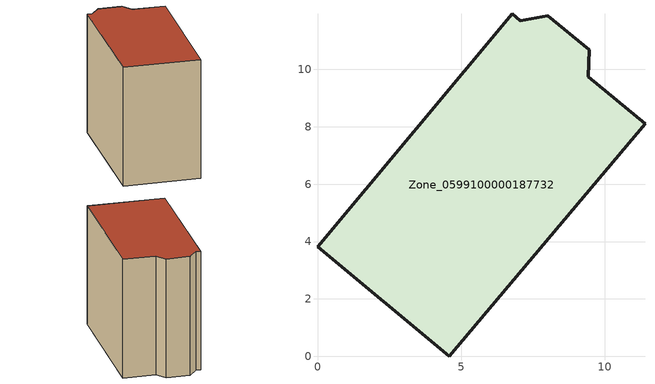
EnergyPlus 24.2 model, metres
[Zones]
Zone_0599100000187732
 floor ground (C_G): 11.41,8.1 4.59,0 0,3.81 6.78,11.94 7.07,11.7 8.02,11.86 9.46,10.68 9.44,9.74 z0
 wall outside (C_F): 4.59,0 11.41,8.1 9.44,9.74 9.46,10.68 8.02,11.86 7.07,11.7 6.78,11.94 0,3.81 4.59,0 z0:9.58
 roof outside (C_R): 8.02,11.86 7.07,11.7 6.78,11.94 0,3.81 4.59,0 11.41,8.1 9.44,9.74 9.46,10.68 z9.58
[BUILDING]
Pand.0599100000187732: North Axis=0; Terrain=City; Loads Convergence Tolerance Value=0.04; Temperature Convergence Tolerance Value=0.4; Solar Distribution=FullExterior; Maximum Number of Warmup Days=25; Minimum Number of Warmup Days=1
[Site:Location]
Rotterdam.The.Hague.AP_ZH_NLD Design_Conditions: Latitude=51.96; Longitude=4.45; Time Zone=1; Elevation=-4.5
[SITE:GROUNDTEMPERATURE:BUILDINGSURFACE]
18, 18, 18, 18, 18, 18, 18, 18, 18, 18, 18, 18
[MATERIAL] Thermal Absorptance=0.9; Solar Absorptance=0.7; Visible Absorptance=0.7
Name | Roughness | Thickness | Conductivity | Density | Specific Heat
G.TI.1946 | MediumSmooth | 0.15 | 1 | 540 | 1210
F.TI.1946 | Rough | 0.3 | 0.857143 | 1920 | 840
R.TI.1946 | MediumRough | 0.2 | 0.1 | 1500 | 1000
[CONSTRUCTION]
C_G: G.TI.1946
C_F: F.TI.1946
C_R: R.TI.1946
[ZONE]
Zone_0599100000187732: Type=1; Multiplier=1; Ceiling Height=Autocalculate; Volume=Autocalculate; Floor Area=autocalculate; Part of Total Floor Area=Yes
[ZONEINFILTRATION:DESIGNFLOWRATE]
Infil_Zone_0599100000187732: Zone or ZoneList or Space or SpaceList=Zone_0599100000187732; Schedule=AlwaysOn; Design Flow Rate Calculation Method=Flow/Area; Flow Rate per Floor Area=0.003; Constant Term Coefficient=1; Temperature Term Coefficient=0; Velocity Term Coefficient=0; Velocity Squared Term Coefficient=0
[HVACTEMPLATE:ZONE:IDEALLOADSAIRSYSTEM]
Zone_0599100000187732: Maximum Heating Supply Air Temperature=50; Minimum Cooling Supply Air Temperature=13; Maximum Heating Supply Air Humidity Ratio=0.0156; Minimum Cooling Supply Air Humidity Ratio=0.0077; Heating Limit=NoLimit; Cooling Limit=NoLimit; Dehumidification Control Type=ConstantSensibleHeatRatio; Cooling Sensible Heat Ratio=0.7; Dehumidification Setpoint=60; Humidification Control Type=None; Humidification Setpoint=30; Outdoor Air Method=None; Outdoor Air Flow Rate per Person=0.00944; Outdoor Air Flow Rate per Zone Floor Area=0; Outdoor Air Flow Rate per Zone=0; Demand Controlled Ventilation Type=None; Outdoor Air Economizer Type=NoEconomizer; Heat Recovery Type=None; Sensible Heat Recovery Effectiveness=0.7; Latent Heat Recovery Effectiveness=0.65
[ZONECONTROL:THERMOSTAT]
ThermostatControl_Zone_0599100000187732: Zone or ZoneList=Zone_0599100000187732; Control Type Schedule=DualSetpointControlType; Control 1=Thermostat_Zone_0599100000187732; Temperature Difference Between Cutout And Setpoint=0
[THERMOSTATSETPOINT:DUALSETPOINT]
Thermostat_Zone_0599100000187732: Heating Setpoint Temperature Schedule=HeatingSetpoint_Zone_0599100000187732; Cooling Setpoint Temperature Schedule=CoolingSetpoint_Zone_0599100000187732
[SCHEDULE:COMPACT]
HeatingSetpoint_Zone_0599100000187732: Through: 12/31, For: AllDays, Until: 24:00, 21
CoolingSetpoint_Zone_0599100000187732: Through: 12/31, For: AllDays, Until: 24:00, 24
DualSetpointControlType: Through: 12/31, For: AllDays, Until: 24:00, 4
AlwaysOn: Through: 12/31, For: AllDays, Until: 24:00, 1
